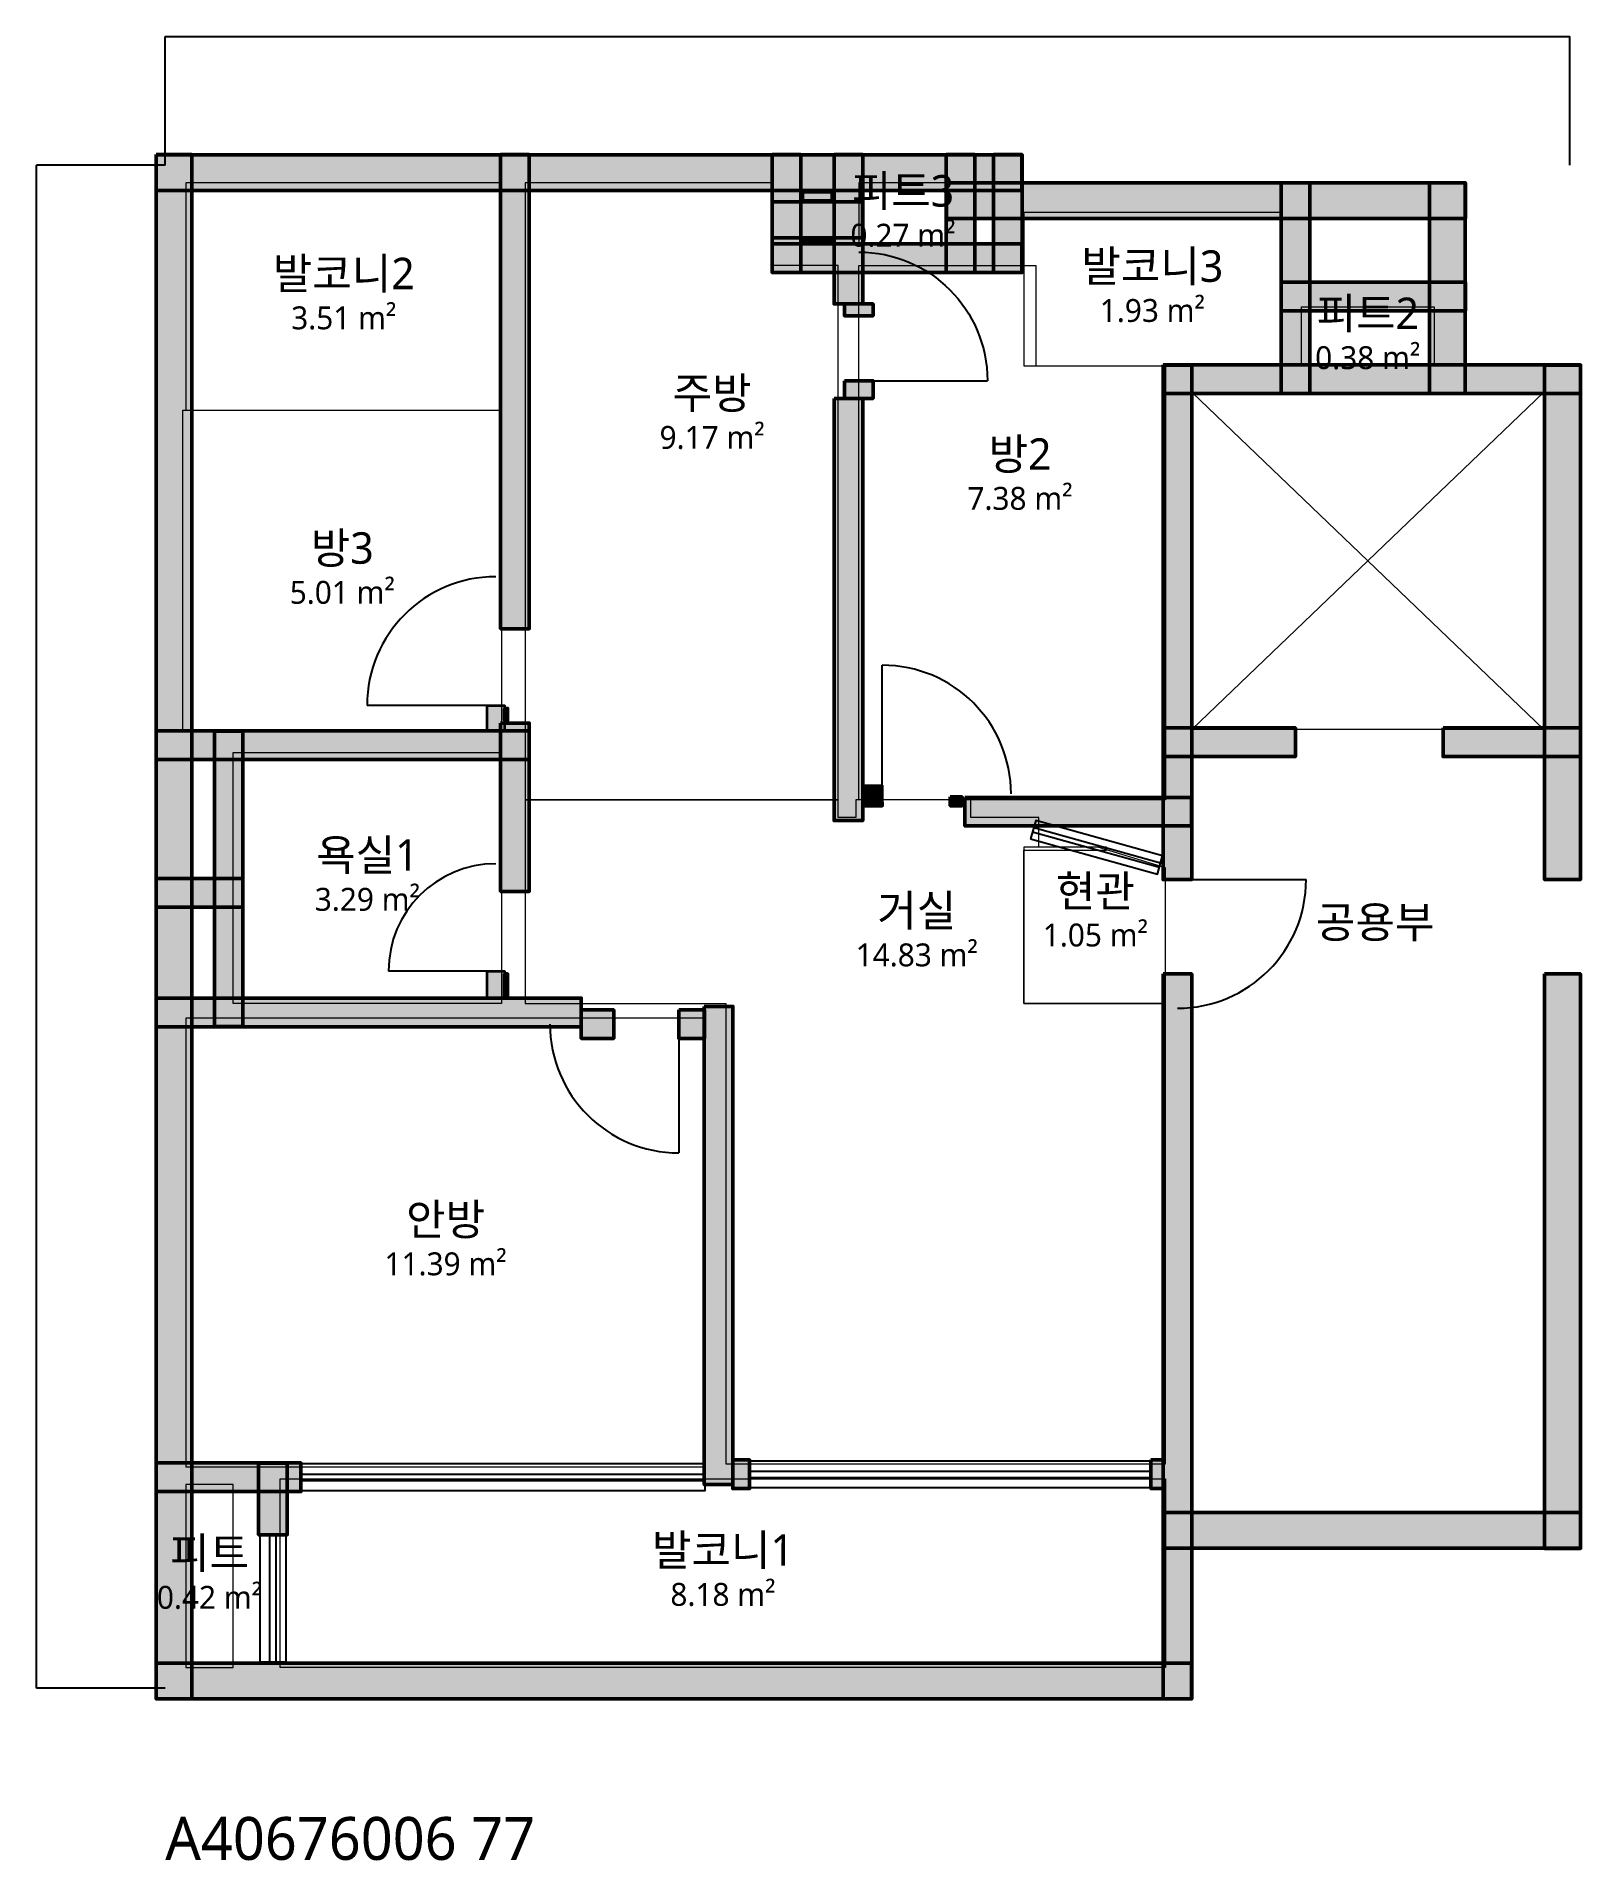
# Model space of a CAD drawing. Header units: millimetres. Extents: x -900 to 9896, y -1204 to 11548.
import ezdxf

# ---------------------------------------------------------------- set-up
doc = ezdxf.new("R2010")
doc.units = ezdxf.units.MM
for name, color, linetype, lineweight in [('A-ANNO-DIMS', 3, 'Continuous', 13), ('A-AREA', 9, 'Continuous', 13), ('A-AREA-IDEN', 7, 'Continuous', 18), ('A-AREA-PUBL', 9, 'Continuous', 13), ('A-DOOR', 4, 'Continuous', 25), ('A-FLOR-EVTR', 8, 'Continuous', 18), ('A-GLAZ', 5, 'Continuous', 25), ('A-WALL-EXTR', 7, 'Continuous', 50), ('A-WALL-PATT', 8, 'Continuous', 9), ('A-WALL-PRTN', 8, 'Continuous', 35), ('A-WALL-STRC', 7, 'Continuous', 50)]:
    doc.layers.add(name, color=color, linetype=linetype, lineweight=lineweight)
doc.styles.add('OpenSansCondensed-Light', font='OpenSansCondensed-Light.ttf')
doc.styles.get("Standard").update_dxf_attribs({"font": 'malgun.ttf'})
doc.dimstyles.new('EZDXF', dxfattribs={"dimtxt": 0.25, "dimasz": 0.175, "dimexe": 0.375, "dimexo": 0.125, "dimgap": 0.1, "dimtad": 1, "dimlfac": 100, "dimzin": 12, "dimdsep": 46, "dimtxsty": 'OpenSansCondensed-Light', "dimblk": 'ARCHTICK', "dimcen": 2.5, "dimazin": 3, "dimtfac": 0.5, "dimtmove": 2, "dimatfit": 3})

# ---------------------------------------------------------------- blocks, each defined once
blk = doc.blocks.new('JJ-DOOR-SWING')
blk.add_line((0, 0), (0, 1000))
blk.add_arc((0, 0), 1000, 0, 90)
blk = doc.blocks.new('JJ-WIN-DOUBLE')
for p, q in [((0, 120), (1000, 120)), ((0, -120), (1000, -120))]:
    blk.add_line(p, q)
blk.add_lwpolyline([(0, -500), (1000, -500), (1000, 500), (0, 500)], close=True)
blk = doc.blocks.new('JJ-EVTR')
for p, q in [((0, 0), (1000, 1000)), ((1000, 0), (0, 1000))]:
    blk.add_line(p, q)
blk.add_lwpolyline([(0, 0), (1000, 0), (1000, 1000), (0, 1000)], close=True)
blk = doc.blocks.new('_ARCHTICK')
at = {"color": 0, "linetype": 'BYBLOCK', "const_width": 0.15}
blk.add_lwpolyline([(-0.5, -0.5), (0.5, 0.5)], dxfattribs=at)

msp = doc.modelspace()

# ---------------------------------------------------------------- hatches: boundary and pattern name
at = {"layer": 'A-WALL-PATT'}
h = msp.add_hatch(color=8, dxfattribs=at)
h.dxf.hatch_style = 1
h.paths.add_polyline_path([(-64, 10720.9), (5990.2, 10720.9), (5990.2, 10470.9), (-64, 10470.9)])
h = msp.add_hatch(color=8, dxfattribs=at)
h.dxf.hatch_style = 1
h.paths.add_polyline_path([(-63.1, 10721.7), (186.9, 10721.7), (186.9, -74.3), (-63.1, -74.3)])
h = msp.add_hatch(color=8, dxfattribs=at)
h.dxf.hatch_style = 1
h.paths.add_polyline_path([(2345.2, 10721.7), (2545.2, 10721.7), (2545.2, 7407.8), (2345.2, 7407.8)])
h = msp.add_hatch(color=8, dxfattribs=at)
h.dxf.hatch_style = 1
h.paths.add_polyline_path([(4243.6, 10721.7), (4443.6, 10721.7), (4443.6, 9898.4), (4243.6, 9898.4)])
h = msp.add_hatch(color=8, dxfattribs=at)
h.dxf.hatch_style = 1
h.paths.add_polyline_path([(4676.9, 10721.7), (4876.9, 10721.7), (4876.9, 9677.6), (4676.9, 9677.6)])
h = msp.add_hatch(color=8, dxfattribs=at)
h.dxf.hatch_style = 1
h.paths.add_polyline_path([(5461, 10721.7), (5661, 10721.7), (5661, 9898.4), (5461, 9898.4)])
h = msp.add_hatch(color=8, dxfattribs=at)
h.dxf.hatch_style = 1
h.paths.add_polyline_path([(5791.2, 10721.7), (5991.2, 10721.7), (5991.2, 9898.4), (5791.2, 9898.4)])
h = msp.add_hatch(color=8, dxfattribs=at)
h.dxf.hatch_style = 1
h.paths.add_polyline_path([(4457.1, 10461.7), (4663.4, 10461.7), (4663.4, 10399.8), (4457.1, 10399.8)])
h = msp.add_hatch(color=8, dxfattribs=at)
h.dxf.hatch_style = 1
h.paths.add_polyline_path([(4457.1, 10461.7), (4663.4, 10461.7), (4663.4, 10399.8), (4457.1, 10399.8)])
h = msp.add_hatch(color=8, dxfattribs=at)
h.dxf.hatch_style = 1
h.paths.add_polyline_path([(5462, 10524.8), (9091.6, 10524.8), (9091.6, 10274.8), (5462, 10274.8)])
h = msp.add_hatch(color=8, dxfattribs=at)
h.dxf.hatch_style = 1
h.paths.add_polyline_path([(7803, 10525.7), (8003, 10525.7), (8003, 9052.4), (7803, 9052.4)])
h = msp.add_hatch(color=8, dxfattribs=at)
h.dxf.hatch_style = 1
h.paths.add_polyline_path([(8840.7, 10525.7), (9090.7, 10525.7), (9090.7, 9052.4), (8840.7, 9052.4)])
h = msp.add_hatch(color=8, dxfattribs=at)
h.dxf.hatch_style = 1
h.paths.add_polyline_path([(4244.5, 10390.7), (4876, 10390.7), (4876, 10140.7), (4244.5, 10140.7)])
h = msp.add_hatch(color=8, dxfattribs=at)
h.dxf.hatch_style = 1
h.paths.add_polyline_path([(4244.5, 10097.5), (5990.2, 10097.5), (5990.2, 9897.5), (4244.5, 9897.5)])
h = msp.add_hatch(color=8, dxfattribs=at)
h.dxf.hatch_style = 1
h.paths.add_polyline_path([(4457.1, 10131.6), (4663.4, 10131.6), (4663.4, 10110.9), (4457.1, 10110.9)])
h = msp.add_hatch(color=8, dxfattribs=at)
h.dxf.hatch_style = 1
h.paths.add_polyline_path([(4457.1, 10131.6), (4663.4, 10131.6), (4663.4, 10110.9), (4457.1, 10110.9)])
h = msp.add_hatch(color=8, dxfattribs=at)
h.dxf.hatch_style = 1
h.paths.add_polyline_path([(7804, 9829.2), (9091.6, 9829.2), (9091.6, 9629.2), (7804, 9629.2)])
h = msp.add_hatch(color=8, dxfattribs=at)
h.dxf.hatch_style = 1
h.paths.add_polyline_path([(4749.1, 9677.6), (4949.1, 9677.6), (4949.1, 9595.1), (4749.1, 9595.1)])
h = msp.add_hatch(color=8, dxfattribs=at)
h.dxf.hatch_style = 1
h.paths.add_polyline_path([(6977.7, 9250.5), (7177.7, 9250.5), (7177.7, 5653.9), (6977.7, 5653.9)])
h = msp.add_hatch(color=8, dxfattribs=at)
h.dxf.hatch_style = 1
h.paths.add_polyline_path([(6978.6, 9251.4), (9896.3, 9251.4), (9896.3, 9051.4), (6978.6, 9051.4)])
h = msp.add_hatch(color=8, dxfattribs=at)
h.dxf.hatch_style = 1
h.paths.add_polyline_path([(9645.5, 9250.5), (9895.5, 9250.5), (9895.5, 5653.9), (9645.5, 5653.9)])
h = msp.add_hatch(color=8, dxfattribs=at)
h.dxf.hatch_style = 1
h.paths.add_polyline_path([(4749.1, 9141.1), (4949.1, 9141.1), (4949.1, 9017.3), (4749.1, 9017.3)])
h = msp.add_hatch(color=8, dxfattribs=at)
h.dxf.hatch_style = 1
h.paths.add_polyline_path([(4676.9, 9017.3), (4876.9, 9017.3), (4876.9, 6066.6), (4676.9, 6066.6)])
h = msp.add_hatch(color=8, dxfattribs=at)
h.dxf.hatch_style = 1
h.paths.add_polyline_path([(2251.1, 6871.3), (2371.1, 6871.3), (2371.1, 6691.8), (2251.1, 6691.8)])
h = msp.add_hatch(color=8, dxfattribs=at)
h.dxf.hatch_style = 1
h.paths.add_polyline_path([(2373, 6850.7), (2393.6, 6850.7), (2393.6, 6768.1), (2373, 6768.1)])
h = msp.add_hatch(color=8, dxfattribs=at)
h.dxf.hatch_style = 1
h.paths.add_polyline_path([(-64, 6692.7), (2544.2, 6692.7), (2544.2, 6492.7), (-64, 6492.7)])
h = msp.add_hatch(color=8, dxfattribs=at)
h.dxf.hatch_style = 1
h.paths.add_polyline_path([(343.6, 6691.8), (543.6, 6691.8), (543.6, 4626.3), (343.6, 4626.3)])
h = msp.add_hatch(color=8, dxfattribs=at)
h.dxf.hatch_style = 1
h.paths.add_polyline_path([(2345.2, 6747.5), (2545.2, 6747.5), (2545.2, 5571.3), (2345.2, 5571.3)])
h = msp.add_hatch(color=8, dxfattribs=at)
h.dxf.hatch_style = 1
h.paths.add_polyline_path([(6978.6, 6713.4), (7903, 6713.4), (7903, 6513.4), (6978.6, 6513.4)])
h = msp.add_hatch(color=8, dxfattribs=at)
h.dxf.hatch_style = 1
h.paths.add_polyline_path([(8934.8, 6713.4), (9896.3, 6713.4), (9896.3, 6513.4), (8934.8, 6513.4)])
h = msp.add_hatch(color=8, dxfattribs=at)
h.dxf.hatch_style = 1
h.paths.add_polyline_path([(4876, 6312.3), (5014.2, 6312.3), (5014.2, 6192.3), (4876, 6192.3)])
h = msp.add_hatch(color=8, dxfattribs=at)
h.dxf.hatch_style = 1
h.paths.add_polyline_path([(4890.4, 6190.4), (5014.2, 6190.4), (5014.2, 6169.7), (4890.4, 6169.7)])
h = msp.add_hatch(color=8, dxfattribs=at)
h.dxf.hatch_style = 1
h.paths.add_polyline_path([(5488.8, 6231.6), (5571.3, 6231.6), (5571.3, 6169.7), (5488.8, 6169.7)])
h = msp.add_hatch(color=8, dxfattribs=at)
h.dxf.hatch_style = 1
h.paths.add_polyline_path([(5592, 6228.5), (7176.7, 6228.5), (7176.7, 6028.5), (5592, 6028.5)])
h = msp.add_hatch(color=8, dxfattribs=at)
h.dxf.hatch_style = 1
h.paths.add_polyline_path([(-64, 5661), (542.7, 5661), (542.7, 5461), (-64, 5461)])
h = msp.add_hatch(color=8, dxfattribs=at)
h.dxf.hatch_style = 1
h.paths.add_polyline_path([(2251.1, 5014.2), (2371.1, 5014.2), (2371.1, 4824.4), (2251.1, 4824.4)])
h = msp.add_hatch(color=8, dxfattribs=at)
h.dxf.hatch_style = 1
h.paths.add_polyline_path([(2373, 4993.6), (2393.6, 4993.6), (2393.6, 4828.5), (2373, 4828.5)])
h = msp.add_hatch(color=8, dxfattribs=at)
h.dxf.hatch_style = 1
h.paths.add_polyline_path([(6977.7, 4993.6), (7177.7, 4993.6), (7177.7, -74.3), (6977.7, -74.3)])
h = msp.add_hatch(color=8, dxfattribs=at)
h.dxf.hatch_style = 1
h.paths.add_polyline_path([(9645.5, 4993.6), (9895.5, 4993.6), (9895.5, 978.1), (9645.5, 978.1)])
h = msp.add_hatch(color=8, dxfattribs=at)
h.dxf.hatch_style = 1
h.paths.add_polyline_path([(-64, 4825.3), (2909.5, 4825.3), (2909.5, 4625.3), (-64, 4625.3)])
h = msp.add_hatch(color=8, dxfattribs=at)
h.dxf.hatch_style = 1
h.paths.add_polyline_path([(2909.5, 4742.8), (3136.5, 4742.8), (3136.5, 4542.8), (2909.5, 4542.8)])
h = msp.add_hatch(color=8, dxfattribs=at)
h.dxf.hatch_style = 1
h.paths.add_polyline_path([(3590.4, 4742.8), (3769.9, 4742.8), (3769.9, 4542.8), (3590.4, 4542.8)])
h = msp.add_hatch(color=8, dxfattribs=at)
h.dxf.hatch_style = 1
h.paths.add_polyline_path([(3769, 4766.6), (3969, 4766.6), (3969, 1423.8), (3769, 1423.8)])
h = msp.add_hatch(color=8, dxfattribs=at)
h.dxf.hatch_style = 1
h.paths.add_polyline_path([(-64, 1575.4), (949.2, 1575.4), (949.2, 1375.4), (-64, 1375.4)])
h = msp.add_hatch(color=8, dxfattribs=at)
h.dxf.hatch_style = 1
h.paths.add_polyline_path([(653.2, 1574.4), (853.2, 1574.4), (853.2, 1073), (653.2, 1073)])
h = msp.add_hatch(color=8, dxfattribs=at)
h.dxf.hatch_style = 1
h.paths.add_polyline_path([(852.2, 1575.4), (949.2, 1575.4), (949.2, 1375.4), (852.2, 1375.4)])
h = msp.add_hatch(color=8, dxfattribs=at)
h.dxf.hatch_style = 1
h.paths.add_polyline_path([(3968, 1596), (4085.6, 1596), (4085.6, 1396), (3968, 1396)])
h = msp.add_hatch(color=8, dxfattribs=at)
h.dxf.hatch_style = 1
h.paths.add_polyline_path([(6892, 1596), (6978.6, 1596), (6978.6, 1396), (6892, 1396)])
h = msp.add_hatch(color=8, dxfattribs=at)
h.dxf.hatch_style = 1
h.paths.add_polyline_path([(653.2, 1376.3), (853.2, 1376.3), (853.2, 1073), (653.2, 1073)])
h = msp.add_hatch(color=8, dxfattribs=at)
h.dxf.hatch_style = 1
h.paths.add_polyline_path([(6978.6, 1229), (9896.3, 1229), (9896.3, 979), (6978.6, 979)])
h = msp.add_hatch(color=8, dxfattribs=at)
h.dxf.hatch_style = 1
h.paths.add_polyline_path([(-64, 176.6), (7176.7, 176.6), (7176.7, -73.4), (-64, -73.4)])

# ---------------------------------------------------------------- linework, layer by layer
at = {"layer": 'A-AREA'}
for points in [[(144.4, 10523.6), (144.4, 8934.8), (2352.3, 8934.8), (2352.3, 10523.6)], [(2517.4, 10523.6), (2517.4, 6211), (4704.7, 6211), (4704.7, 9945.9), (4250.7, 9945.9), (4250.7, 10523.6)], [(4849.1, 10523.6), (4849.1, 10090.3), (5468.2, 10090.3), (5468.2, 10523.6)], [(6004.7, 10317.3), (6004.7, 9244.3), (7799.9, 9244.3), (7799.9, 10317.3)], [(6995.1, 9244.3), (6995.1, 6211), (4849.1, 6211), (4849.1, 9945.9), (6087.2, 9945.9), (6087.2, 9244.3)], [(7944.3, 9244.3), (7944.3, 9657), (8872.9, 9657), (8872.9, 9244.3)], [(2352.3, 6685.6), (123.8, 6685.6), (123.8, 8934.8), (2352.3, 8934.8)], [(2352.3, 4787.2), (474.6, 4787.2), (474.6, 6541.2), (2352.3, 6541.2)], [(2517.4, 6211), (2517.4, 4787.2), (3920.6, 4787.2), (3920.6, 1568.2), (6995.1, 1568.2), (6995.1, 4787.2), (6004.7, 4787.2), (6004.7, 5860.2), (6582.4, 5860.2), (6582.4, 5880.9), (6107.8, 5880.9), (6107.8, 6087.2), (5633.2, 6087.2), (5633.2, 6211), (4828.5, 6211), (4828.5, 6087.2), (4704.7, 6087.2), (4704.7, 6211)], [(6004.7, 5880.9), (6004.7, 4787.2), (6995.1, 4787.2), (6995.1, 5736.4), (6520.5, 5880.9)], [(144.4, 4684.1), (144.4, 1547.6), (3776.1, 1547.6), (3776.1, 4684.1)], [(144.4, 1423.8), (144.4, 144.4), (474.6, 144.4), (474.6, 1423.8)], [(804.7, 144.4), (804.7, 1465.1), (6995.1, 1465.1), (6995.1, 144.4)]]:
    msp.add_lwpolyline(points, close=True, dxfattribs=at)
at = {"layer": 'A-GLAZ'}
for p, q in [((6073, 6018.1), (6960.2, 5770.5)), ((6064.3, 5987.1), (6951.6, 5739.5))]:
    msp.add_line(p, q, dxfattribs=at)
msp.add_lwpolyline([(6050.6, 5938.1), (6937.9, 5690.5), (6973.9, 5819.5), (6086.6, 6067.1)], close=True, dxfattribs=at)
at = {"layer": 'A-WALL-EXTR'}
for points in [[(-64, 10720.9), (5990.2, 10720.9), (5990.2, 10470.9), (-64, 10470.9)], [(-63.1, 10721.7), (186.9, 10721.7), (186.9, -74.3), (-63.1, -74.3)], [(4457.1, 10461.7), (4663.4, 10461.7), (4663.4, 10399.8), (4457.1, 10399.8)], [(4457.1, 10461.7), (4663.4, 10461.7), (4663.4, 10399.8), (4457.1, 10399.8)], [(5462, 10524.8), (9091.6, 10524.8), (9091.6, 10274.8), (5462, 10274.8)], [(8840.7, 10525.7), (9090.7, 10525.7), (9090.7, 9052.4), (8840.7, 9052.4)], [(4244.5, 10390.7), (4876, 10390.7), (4876, 10140.7), (4244.5, 10140.7)], [(4457.1, 10131.6), (4663.4, 10131.6), (4663.4, 10110.9), (4457.1, 10110.9)], [(4457.1, 10131.6), (4663.4, 10131.6), (4663.4, 10110.9), (4457.1, 10110.9)], [(9645.5, 9250.5), (9895.5, 9250.5), (9895.5, 5653.9), (9645.5, 5653.9)], [(2373, 6850.7), (2393.6, 6850.7), (2393.6, 6768.1), (2373, 6768.1)], [(4890.4, 6190.4), (5014.2, 6190.4), (5014.2, 6169.7), (4890.4, 6169.7)], [(5488.8, 6231.6), (5571.3, 6231.6), (5571.3, 6169.7), (5488.8, 6169.7)], [(2373, 4993.6), (2393.6, 4993.6), (2393.6, 4828.5), (2373, 4828.5)], [(9645.5, 4993.6), (9895.5, 4993.6), (9895.5, 978.1), (9645.5, 978.1)], [(6978.6, 1229), (9896.3, 1229), (9896.3, 979), (6978.6, 979)], [(-64, 176.6), (7176.7, 176.6), (7176.7, -73.4), (-64, -73.4)]]:
    msp.add_lwpolyline(points, close=True, dxfattribs=at)
at = {"layer": 'A-WALL-PRTN'}
for points in [[(2251.1, 6871.3), (2371.1, 6871.3), (2371.1, 6691.8), (2251.1, 6691.8)], [(4876, 6312.3), (5014.2, 6312.3), (5014.2, 6192.3), (4876, 6192.3)], [(2251.1, 5014.2), (2371.1, 5014.2), (2371.1, 4824.4), (2251.1, 4824.4)]]:
    msp.add_lwpolyline(points, close=True, dxfattribs=at)
at = {"layer": 'A-WALL-STRC'}
for points in [[(2345.2, 10721.7), (2545.2, 10721.7), (2545.2, 7407.8), (2345.2, 7407.8)], [(4243.6, 10721.7), (4443.6, 10721.7), (4443.6, 9898.4), (4243.6, 9898.4)], [(4676.9, 10721.7), (4876.9, 10721.7), (4876.9, 9677.6), (4676.9, 9677.6)], [(5461, 10721.7), (5661, 10721.7), (5661, 9898.4), (5461, 9898.4)], [(5791.2, 10721.7), (5991.2, 10721.7), (5991.2, 9898.4), (5791.2, 9898.4)], [(7803, 10525.7), (8003, 10525.7), (8003, 9052.4), (7803, 9052.4)], [(4244.5, 10097.5), (5990.2, 10097.5), (5990.2, 9897.5), (4244.5, 9897.5)], [(7804, 9829.2), (9091.6, 9829.2), (9091.6, 9629.2), (7804, 9629.2)], [(4749.1, 9677.6), (4949.1, 9677.6), (4949.1, 9595.1), (4749.1, 9595.1)], [(6977.7, 9250.5), (7177.7, 9250.5), (7177.7, 5653.9), (6977.7, 5653.9)], [(6978.6, 9251.4), (9896.3, 9251.4), (9896.3, 9051.4), (6978.6, 9051.4)], [(4749.1, 9141.1), (4949.1, 9141.1), (4949.1, 9017.3), (4749.1, 9017.3)], [(4676.9, 9017.3), (4876.9, 9017.3), (4876.9, 6066.6), (4676.9, 6066.6)], [(-64, 6692.7), (2544.2, 6692.7), (2544.2, 6492.7), (-64, 6492.7)], [(343.6, 6691.8), (543.6, 6691.8), (543.6, 4626.3), (343.6, 4626.3)], [(2345.2, 6747.5), (2545.2, 6747.5), (2545.2, 5571.3), (2345.2, 5571.3)], [(6978.6, 6713.4), (7903, 6713.4), (7903, 6513.4), (6978.6, 6513.4)], [(8934.8, 6713.4), (9896.3, 6713.4), (9896.3, 6513.4), (8934.8, 6513.4)], [(5592, 6228.5), (7176.7, 6228.5), (7176.7, 6028.5), (5592, 6028.5)], [(-64, 5661), (542.7, 5661), (542.7, 5461), (-64, 5461)], [(6977.7, 4993.6), (7177.7, 4993.6), (7177.7, -74.3), (6977.7, -74.3)], [(-64, 4825.3), (2909.5, 4825.3), (2909.5, 4625.3), (-64, 4625.3)], [(2909.5, 4742.8), (3136.5, 4742.8), (3136.5, 4542.8), (2909.5, 4542.8)], [(3590.4, 4742.8), (3769.9, 4742.8), (3769.9, 4542.8), (3590.4, 4542.8)], [(3769, 4766.6), (3969, 4766.6), (3969, 1423.8), (3769, 1423.8)], [(-64, 1575.4), (949.2, 1575.4), (949.2, 1375.4), (-64, 1375.4)], [(653.2, 1574.4), (853.2, 1574.4), (853.2, 1073), (653.2, 1073)], [(852.2, 1575.4), (949.2, 1575.4), (949.2, 1375.4), (852.2, 1375.4)], [(3968, 1596), (4085.6, 1596), (4085.6, 1396), (3968, 1396)], [(6892, 1596), (6978.6, 1596), (6978.6, 1396), (6892, 1396)], [(653.2, 1376.3), (853.2, 1376.3), (853.2, 1073), (653.2, 1073)]]:
    msp.add_lwpolyline(points, close=True, dxfattribs=at)

# ---------------------------------------------------------------- block references
at = {"layer": 'A-DOOR'}
for p, xscale, yscale, rotation in [((4849.1, 9141.1), 0.9, -0.9, 90), ((2311.1, 6871.3), 0.9, 0.9, 90), ((2311.1, 5014.2), 0.75, 0.75, 90), ((7077.7, 5653.9), 0.9, 0.9, -90), ((3590.4, 4642.8), 0.9, 0.9, 180)]:
    msp.add_blockref('JJ-DOOR-SWING', p, dxfattribs=dict(at, xscale=xscale, yscale=yscale, rotation=rotation))
at = {"layer": 'A-DOOR', "xscale": 0.9, "yscale": 0.9}
msp.add_blockref('JJ-DOOR-SWING', (5014.2, 6252.3), dxfattribs=at)
at = {"layer": 'A-FLOR-EVTR', "xscale": 2.4555999999999996, "yscale": 2.3524000000000007}
msp.add_blockref('JJ-EVTR', (7180.8, 6706.2), dxfattribs=at)
at = {"layer": 'A-GLAZ', "yscale": 0.18571124725124732}
for p, xscale in [((949.2, 1475.4), 2.8268999999999997), ((4085.6, 1496), 2.8064)]:
    msp.add_blockref('JJ-WIN-DOUBLE', p, dxfattribs=dict(at, xscale=xscale))
at = {"layer": 'A-GLAZ', "xscale": 0.8873, "yscale": 0.18571124725124732, "rotation": 90}
msp.add_blockref('JJ-WIN-DOUBLE', (753.2, 185.7), dxfattribs=at)

# ---------------------------------------------------------------- texts
at = {"layer": 'A-AREA-IDEN'}
for s, insert, char_height, attachment_point in [('피트3', (5158.65, 10456.95), 220, 5), ('0.27 m²', (5158.65, 10156.95), 160, 5), ('발코니3', (6902.3, 9930.8), 220, 5), ('발코니2', (1248.35, 9879.2), 220, 5), ('3.51 m²', (1248.35, 9579.2), 160, 5), ('1.93 m²', (6902.3, 9630.8), 160, 5), ('피트2', (8408.6, 9600.65), 220, 5), ('0.38 m²', (8408.6, 9300.65), 160, 5), ('주방', (3824.26667, 9043.5), 220, 5), ('9.17 m²', (3824.26667, 8743.5), 160, 5), ('방2', (5977.13333, 8617.06667), 220, 5), ('7.38 m²', (5977.13333, 8317.06667), 160, 5), ('방3', (1238.05, 7960.2), 220, 5), ('5.01 m²', (1238.05, 7660.2), 160, 5), ('욕실1', (1413.45, 5814.2), 220, 5), ('3.29 m²', (1413.45, 5514.2), 160, 5), ('현관', (6504.02, 5564.52), 220, 5), ('거실', (5254.93333, 5425.56667), 220, 5), ('1.05 m²', (6504.02, 5264.52), 160, 5), ('14.83 m²', (5254.93333, 5125.56667), 160, 5), ('안방', (1960.25, 3265.85), 220, 5), ('11.39 m²', (1960.25, 2965.85), 160, 5), ('피트', (309.5, 934.1), 220, 5), ('발코니1', (3899.9, 954.75), 220, 5), ('8.18 m²', (3899.9, 654.75), 160, 5), ('0.42 m²', (309.5, 634.1), 160, 5), ('A40676006 77', (0, -900), 300, 1)]:
    msp.add_mtext(s, dxfattribs=dict(at, insert=insert, char_height=char_height, attachment_point=attachment_point))
at = {"layer": 'A-AREA-PUBL', "insert": (8460.2, 5344.4), "char_height": 220, "attachment_point": 5}
msp.add_mtext('공용부', dxfattribs=at)

# ---------------------------------------------------------------- dimensions: what is measured, and where the dimension line sits
at = {"layer": 'A-ANNO-DIMS'}
msp.add_linear_dim(base=(0, 11547.44484), p1=(0, 10647.44484), p2=(9822.06152, 10647.44484), dimstyle='EZDXF', dxfattribs=at).render()
msp.add_linear_dim(base=(-900, 0), p1=(0, 0), p2=(0, 10647.4448424048), angle=90, dimstyle='EZDXF', dxfattribs=at).render()

doc.saveas('drawing.dxf')
